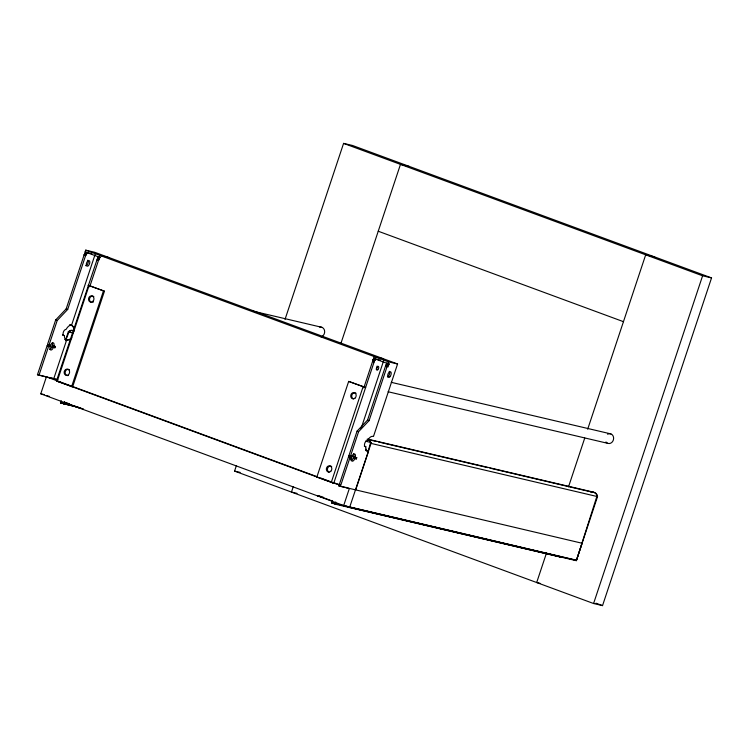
<?xml version="1.0" encoding="UTF-8"?>
<svg xmlns="http://www.w3.org/2000/svg" width="749" height="749" viewBox="0 0 749 749"><rect width="100%" height="100%" fill="white"/><g stroke="black" fill="none" stroke-linecap="round" stroke-linejoin="round"><path stroke-width="1.12" d="M62.897 335.056L64.414 335.608A7.893 4.035 -69.8 0 0 66.595 340.149M364.314 446.095L365.812 446.788A7.893 4.035 -69.8 0 0 367.993 451.329L366.476 450.767A7.893 4.035 -69.8 0 1 365.54 450.271M96.986 259.8L98.503 260.362L98.681 259.678M374.097 362.01L372.581 361.449L372.749 360.765M98.503 260.362C100.385 258.499 98.999 255.849 97.454 258.414L56.465 381.016L72.616 386.877L104.448 291.202L88.232 285.266L104.448 291.202M372.581 361.449C372.281 358.078 377.842 358.05 374.556 360.625L333.782 483.199L316.846 477.085L348.669 381.41L365.606 387.523L348.669 381.41M368.227 451.095L370.586 442.575A5.421 4.653 -76.8 0 0 367.057 439.288L376.157 441.423M367.937 439.204A5.72 4.906 -76.8 0 1 371.036 443.408L349.699 507.12M591.036 492.58A5.72 4.906 -76.8 0 1 597.533 496.606L576.337 560.683L597.084 495.763A5.421 4.653 -76.8 0 0 594.341 492.683M66.698 339.821L53.741 378.779L37.45 374.753L47.112 345.71L50.211 346.647A3.155 1.61 -69.8 0 0 50.801 350.008A3.155 1.61 -69.8 0 0 53.376 347.386L54.939 347.761L55.351 346.525L52.261 345.598A3.155 1.61 -69.8 0 0 52.336 342.817M47.515 344.484L55.679 319.954L66.174 308.888L84.085 255.044C85.367 250.971 88.925 251.692 85.601 255.606L67.691 309.431L57.196 320.516L49.031 345.046L47.515 344.484L50.623 345.411A3.155 1.61 -69.8 0 1 53.198 342.799A3.155 1.61 -69.8 0 1 53.778 346.16L55.351 346.525M38.967 375.305L48.629 346.272L50.211 346.647M49.724 349.446A3.155 1.61 -69.8 0 0 51.85 346.824L53.422 347.199L53.834 345.963M100.329 257.544L85.114 251.936L85.704 250.157L94.664 252.263L397.579 363.986L373.498 436.395L372.965 436.377A7.893 4.035 -69.8 0 0 368.302 439.307L367.328 440.702A3.155 1.61 -69.8 0 0 364.632 443.717A3.155 1.61 -69.8 0 0 365.774 446.676L365.83 446.657M353.453 453.604A3.155 1.61 -69.8 0 1 353.668 456.768L356.758 457.695L356.346 458.931L354.773 458.557A3.155 1.61 -69.8 0 1 352.199 461.178A3.155 1.61 -69.8 0 1 351.618 457.817L348.51 456.89L338.848 485.923L582.132 543.259L576.496 560.205L343.688 505.528L40.764 393.805L46.401 376.85M65.069 339.597L66.839 339.849A7.893 6.769 -76.8 0 0 71.857 337.79M64.433 335.486L64.377 335.505A3.155 1.61 -69.8 0 1 63.234 332.547A3.155 1.61 -69.8 0 1 65.921 329.532L66.904 328.137A7.893 4.035 -69.8 0 1 71.567 325.206L95.086 254.482M57.196 381.316L89.028 285.641M89.711 286.801L100.132 255.475L109.082 257.581M81.004 408.158L60.491 402.878L61.212 400.706M64.48 401.707L63.787 403.777L60.828 402.681L64.236 403.486M63.937 404.151L64.47 402.55L69.02 403.617M64.564 402.26L64.723 401.792M71.623 386.643L103.446 290.968M285.023 319.42L343.585 143.387L352.536 145.484L711.55 277.907L602.533 605.613L593.582 603.516L234.568 471.093L236.412 465.56M293.29 486.597L291.464 492.074L297.063 493.394M340.992 343.192L400.481 164.368L409.431 166.475M321.209 496.465L317.698 495.95L323.39 497.28M331.264 482.412L363.096 386.737M363.78 387.898L374.2 356.571L383.16 358.668M558.08 556.058L561.525 557.331L335.028 504.133L331.582 502.869L332.116 501.268M332.369 500.51L332.21 500.978L317.791 495.66M351.955 507.775L331.919 502.673L332.603 500.604M356.758 457.695L355.185 457.33A3.155 1.61 -69.8 0 0 354.595 453.969A3.155 1.61 -69.8 0 0 352.021 456.59L348.922 455.654L357.076 431.124L367.572 420.039L385.482 366.214L387.514 363.349L389.031 363.902L387.991 367.01M340.364 486.476L350.026 457.442L351.618 457.817M350.438 456.216L358.593 431.686L369.088 420.62L386.999 366.776L389.031 363.902L388.029 363.668L388.628 361.889L397.579 363.986M335.028 504.133L335.749 501.97M350.729 459.661L352.208 455.223M361.065 428.587L383.582 360.896M351.122 460.616A3.155 1.61 -69.8 0 0 353.256 458.004L354.829 458.369L355.241 457.133M343.688 505.528L349.324 488.582L346.029 487.365M367.993 451.329L366.458 450.364M355.644 490.061L368.517 451.347A7.893 6.769 -76.8 0 1 365.671 449.175M546.527 552.931L536.687 582.525L540.038 583.312M568.51 486.85L584.735 438.071M587.684 429.205L645.694 254.819L654.654 256.926M593.582 603.516L702.599 275.81L711.55 277.907M65.753 339.484L68.337 331.76A5.72 4.906 -76.8 0 1 74.029 330.889M65.612 340.72L69.189 331.404A5.421 4.653 -76.8 0 1 73.898 331.152M98.391 257.216L99.018 256.935L98.025 256.701M62.907 334.925L62.86 334.943A3.155 1.61 -69.8 0 1 62.42 334.953M85.114 251.936L86.107 252.17M86.631 252.497L91.893 253.733M252.516 311.032L321.939 327.332M374.603 358.584L373.611 358.35L388.834 364.033M375.127 358.911L380.389 360.147M386.512 363.115L387.514 363.349M391.231 382.327L610.894 433.914M388.094 391.746L607.767 443.333M68.337 331.76L70.612 332.294M68.552 331.938L73.102 333.005M65.107 339.503L65.603 339.615A7.893 6.769 -76.8 0 0 70.827 339.082M49.031 345.046L50.623 345.411M368.246 439.26L593.601 492.187M378.442 441.957L487.702 467.619M489.977 468.153L593.554 492.477A5.421 4.653 -76.8 0 0 592.74 492.439M365.484 441.189L371.176 442.528M371.036 443.408L597.533 496.606M368.021 451.235L368.517 451.347M37.45 374.753L47.271 377.056M48.676 377.384L57.757 379.518M58.188 381.55L60.435 382.074M348.922 455.654L352.021 456.59M40.764 393.805L44.172 394.601M46.925 395.762L49.443 396.38M60.491 402.878L63.908 403.674M66.184 404.217L76.426 406.623M64.929 404.039L78.589 407.25M83.439 408.935L78.888 407.868L65.594 402.644M316.846 477.085L317.838 477.319M332.266 482.646L335.618 483.433M340.121 484.687L333.782 483.199L56.671 380.988M338.848 485.923L346.806 487.786M234.568 471.093L240.167 472.404M331.919 502.673L335.327 503.478M331.582 502.869L336.132 503.937M345.242 506.071L576.196 560.308M354.23 508.309L463.491 533.971M465.766 534.505L546.583 553.483M548.858 554.017L560.243 556.694M349.605 507.401L576.337 560.683M66.174 308.888L67.691 309.431M343.585 143.387L702.599 275.81M378.236 231.226L623.458 321.677M85.704 250.157L388.628 361.889M98.606 257.076L100.123 257.637M374.191 358.724L375.708 359.286M85.714 252.45L87.23 253.012M373.976 358.865L375.492 359.426M387.111 363.621L388.628 364.183M85.517 252.628L87.034 253.19M386.915 363.799L388.431 364.36M98.185 257.394L99.701 257.956M373.77 359.043L375.286 359.604M85.32 252.825L86.837 253.387M386.727 363.995L388.244 364.557M97.979 257.609L99.495 258.171M373.564 359.258L375.08 359.82M85.133 253.05L86.65 253.611M386.54 364.22L388.057 364.782M84.955 253.293L86.472 253.845M97.782 257.862L99.299 258.424M373.367 359.511L374.884 360.072M386.353 364.463L387.87 365.025M84.777 253.546L86.294 254.108M97.595 258.152L99.111 258.705M373.18 359.801L374.697 360.363M386.184 364.726L387.701 365.278M84.618 253.827L86.135 254.388M97.454 258.414L98.971 258.976M373.039 360.063L374.556 360.625M386.016 364.997L387.533 365.559M84.468 254.117L85.985 254.679M385.866 365.287L387.383 365.849M84.319 254.417L85.845 254.978M385.726 365.587L387.242 366.149M84.197 254.726L85.714 255.287M385.595 365.896L387.111 366.458M84.085 255.044L85.601 255.606M385.482 366.214L386.999 366.776M70.05 324.645L71.567 325.206M55.679 319.954L57.196 320.516M357.076 431.124L358.593 431.686M52.261 345.598L53.778 346.16M353.668 456.768L355.185 457.33M53.422 347.199L54.939 347.761M354.829 458.369L356.346 458.931M51.85 346.824L53.376 347.386M353.256 458.004L354.773 458.557M47.112 345.71L48.629 346.272M348.51 456.89L350.026 457.442M52.72 378.339L56.849 379.921M47.505 377.253L316.396 476.439M320.787 478.059L339.447 484.94M595.97 603.198L602.533 605.613M367.572 420.039L369.088 420.62M70.078 324.551L71.642 325.412A7.893 6.769 -76.8 0 1 73.851 328.399M319.729 327.229A4.971 4.26 -76.8 0 1 324.626 330.974A4.971 4.26 -76.8 0 1 321.021 336.863M87.83 260.184A2.977 1.526 -69.8 0 1 87.886 263.536A2.977 1.526 -69.8 0 1 85.592 265.642M70.575 324.663A7.893 6.769 -76.8 0 1 74.348 328.511M68.281 375.53A3.155 2.706 -76.8 0 1 65.21 371.935A3.155 2.706 -76.8 0 1 69.488 369.828M91.238 302.212A3.155 2.706 -76.8 0 1 89.843 297.905A3.155 2.706 -76.8 0 1 93.85 296.576M93.335 302.006A3.155 2.706 -76.8 0 1 92.642 302.287M607.608 434.251A4.971 4.26 -76.8 0 1 613.103 435.965A4.971 4.26 -76.8 0 1 611.708 442.528A4.971 4.26 -76.8 0 1 605.969 441.957M377.075 366.139A1.985 1.021 -69.8 0 1 376.298 369.154M389.227 371.354A2.977 1.526 -69.8 0 1 389.424 374.341A2.977 1.526 -69.8 0 1 387.411 376.813M349.895 458.042A3.155 1.61 -69.8 0 1 350.092 457.255M331.077 466.206A3.155 2.706 -76.8 0 1 331.704 466.552M329.083 472.179A3.155 2.706 -76.8 0 1 330.384 466.065M353.453 398.927A3.155 2.706 -76.8 0 1 352.058 394.62A3.155 2.706 -76.8 0 1 356.065 393.3M88.438 265.623A2.977 1.526 -69.8 0 0 89.346 260.746A2.977 1.526 -69.8 0 0 86.369 263.77A2.977 1.526 -69.8 0 0 88.438 265.623M92.942 301.295A3.155 2.706 -76.8 0 0 92.23 296.005A3.155 2.706 -76.8 0 0 88.541 299.675A3.155 2.706 -76.8 0 0 92.942 301.295M68.58 374.547A3.155 2.706 -76.8 0 0 67.869 369.248A3.155 2.706 -76.8 0 0 64.171 372.927A3.155 2.706 -76.8 0 0 68.58 374.547M389.845 376.794A2.977 1.526 -69.8 0 0 390.744 371.916A2.977 1.526 -69.8 0 0 387.767 374.94A2.977 1.526 -69.8 0 0 389.845 376.794M377.814 369.716A1.985 1.021 -69.8 0 0 378.414 366.458A1.985 1.021 -69.8 0 0 376.429 368.48A1.985 1.021 -69.8 0 0 377.814 369.716M355.157 398.019A3.155 2.706 -76.8 0 0 354.446 392.719A3.155 2.706 -76.8 0 0 350.757 396.39A3.155 2.706 -76.8 0 0 355.157 398.019M330.796 471.271A3.155 2.706 -76.8 0 0 330.084 465.972A3.155 2.706 -76.8 0 0 326.386 469.642A3.155 2.706 -76.8 0 0 330.796 471.271"/></g></svg>
